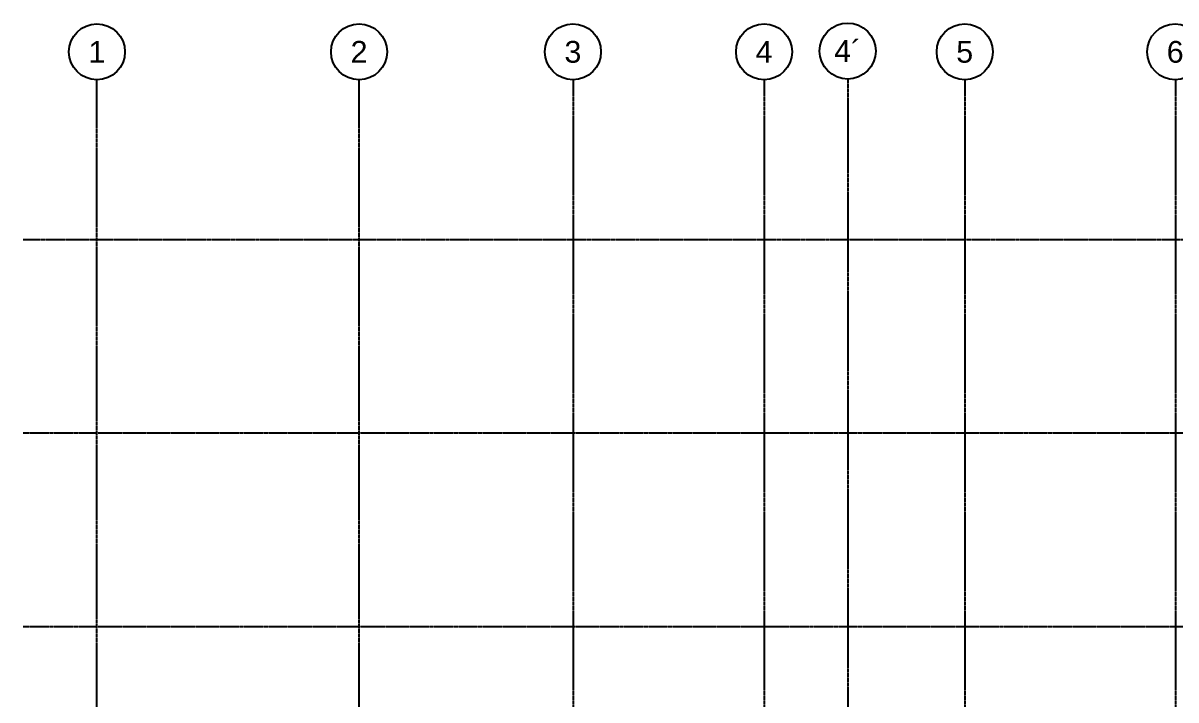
# Model space of a CAD drawing. Header units: millimetres. Extents: x -59786 to 1889966, y -10432 to 69447.
# Drawn here: x 80070 to 127725, y 41451 to 69447 of the extents above; entities that cross this region are included whole.
import ezdxf
from ezdxf.enums import TextEntityAlignment as Align

# ---------------------------------------------------------------- set-up
doc = ezdxf.new("R2010")
doc.units = ezdxf.units.MM
doc.header["$LTSCALE"] = 0.2
doc.linetypes.add('CENTER', pattern=[50.8, 31.75, -6.35, 6.35, -6.35])
for name, color, linetype in [('EE-5', 7, 'Continuous'), ('EE-TEXTO 1', 4, 'Continuous'), ('SIM-COTAS', 1, 'Continuous'), ('SIM-EJES', 8, 'CENTER')]:
    doc.layers.add(name, color=color, linetype=linetype)
doc.styles.add('ARIAL EE', font='arial.ttf')

# ---------------------------------------------------------------- blocks, each defined once
blk = doc.blocks.new('ITEM_1')
at = {"layer": 'EE-5'}
blk.add_circle((0, 0), 3.86, dxfattribs=at)
at = {"layer": 'EE-TEXTO 1', "style": 'ARIAL EE', "flags": 4}
blk.add_attdef('EJE', text='', height=3, dxfattribs=at).set_placement((0, 0), align=Align.MIDDLE_CENTER)

msp = doc.modelspace()

# ---------------------------------------------------------------- linework, layer by layer
at = {"layer": 'SIM-EJES'}
for p, q in [((83124.226, -3429.792), (83124.226, 67099.793)), ((93958.401, -3429.792), (93958.401, 67099.793)), ((102805.216, 67099.793), (102805.216, -3429.792)), ((110705.216, 67099.793), (110705.216, -3429.792)), ((114162.226, 67133.022), (114162.226, -3429.792)), ((118999.887, 67099.793), (118999.887, -3429.792)), ((127699.887, 67099.793), (127699.887, -3429.792)), ((80070.066, 60501.758), (160789.098, 60501.758)), ((80079.228, 52502.912), (160798.259, 52502.912)), ((80079.228, 44483.707), (160798.259, 44483.707))]:
    msp.add_line(p, q, dxfattribs=at)

# ---------------------------------------------------------------- block references
at = {"layer": 'SIM-COTAS'}
ref = msp.add_blockref('ITEM_1', (83124.226, 68256.946), dxfattribs=dict(at, xscale=300, yscale=300, zscale=300, rotation=180))
ref.add_attrib('EJE', '1', dxfattribs={"layer": 'EE-TEXTO 1', "height": 900, "style": 'ARIAL EE', "flags": 4}).set_placement((83123.825, 68257.208), align=Align.MIDDLE_CENTER)
ref = msp.add_blockref('ITEM_1', (93958.401, 68256.915), dxfattribs=dict(at, xscale=300, yscale=300, zscale=300, rotation=180))
ref.add_attrib('EJE', '2', dxfattribs={"layer": 'EE-TEXTO 1', "height": 900, "style": 'ARIAL EE', "flags": 4}).set_placement((93958.001, 68257.178), align=Align.MIDDLE_CENTER)
ref = msp.add_blockref('ITEM_1', (102798.401, 68256.915), dxfattribs=dict(at, xscale=300, yscale=300, zscale=300, rotation=180))
ref.add_attrib('EJE', '3', dxfattribs={"layer": 'EE-TEXTO 1', "height": 900, "style": 'ARIAL EE', "flags": 4}).set_placement((102798.001, 68257.178), align=Align.MIDDLE_CENTER)
ref = msp.add_blockref('ITEM_1', (110698.401, 68256.915), dxfattribs=dict(at, xscale=300, yscale=300, zscale=300, rotation=180))
ref.add_attrib('EJE', '4', dxfattribs={"layer": 'EE-TEXTO 1', "height": 900, "style": 'ARIAL EE', "flags": 4}).set_placement((110698.001, 68257.178), align=Align.MIDDLE_CENTER)
ref = msp.add_blockref('ITEM_1', (114155.41, 68290.144), dxfattribs=dict(at, xscale=300, yscale=300, zscale=300, rotation=180))
ref.add_attrib('EJE', '4´', dxfattribs={"layer": 'EE-TEXTO 1', "height": 900, "style": 'ARIAL EE', "flags": 4}).set_placement((114155.01, 68290.407), align=Align.MIDDLE_CENTER)
ref = msp.add_blockref('ITEM_1', (118993.071, 68256.915), dxfattribs=dict(at, xscale=300, yscale=300, zscale=300, rotation=180))
ref.add_attrib('EJE', '5', dxfattribs={"layer": 'EE-TEXTO 1', "height": 900, "style": 'ARIAL EE', "flags": 4}).set_placement((118992.671, 68257.178), align=Align.MIDDLE_CENTER)
ref = msp.add_blockref('ITEM_1', (127693.071, 68256.915), dxfattribs=dict(at, xscale=300, yscale=300, zscale=300, rotation=180))
ref.add_attrib('EJE', '6', dxfattribs={"layer": 'EE-TEXTO 1', "height": 900, "style": 'ARIAL EE', "flags": 4}).set_placement((127692.671, 68257.178), align=Align.MIDDLE_CENTER)

doc.saveas('drawing.dxf')
